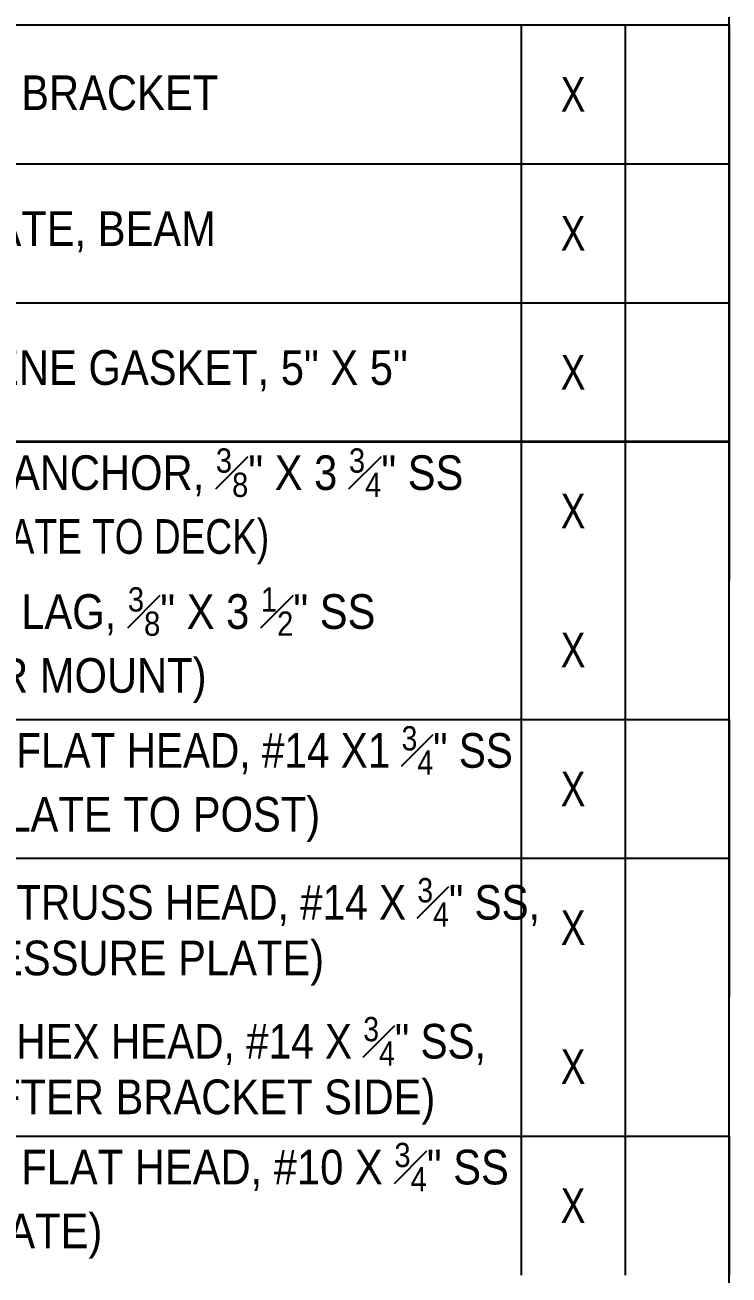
# Model space of a CAD drawing. Header units: inches. Extents: x -333 to 1223, y -450 to 45.
# Drawn here: x -126.8 to -86.1, y -327.2 to -255.1 of the extents above; entities that cross this region are included whole.
import ezdxf
from ezdxf.enums import TextEntityAlignment as Align

# ---------------------------------------------------------------- set-up
doc = ezdxf.new("R2010")
doc.units = ezdxf.units.IN
doc.header["$MEASUREMENT"] = 0
doc.layers.add('NOTES', color=7, linetype='Continuous')
doc.layers.add('PL', color=252, linetype='Continuous')
doc.styles.add('Schedule', font='GOTHIC.TTF', dxfattribs={"width": 0.9})

# ---------------------------------------------------------------- blocks, each defined once
blk = doc.blocks.new('*U285')
blk.add_lwpolyline([(81.27, 0), (9, 0), (9, -72.131), (81.27, -72.131)], close=True)
blk = doc.blocks.new('*U286')
blk.add_lwpolyline([(81.27, 0), (9, 0), (9, -120.218), (81.27, -120.218)], close=True)
blk = doc.blocks.new('38-06-BLOCK-1')
for p, q in [((60.27, 0), (60.27, -8.015)), ((66.27, 0), (66.27, -8.015))]:
    blk.add_line(p, q)
blk.add_lwpolyline([(0, -8.015), (0, 0), (72.27, 0), (72.27, -8.015)])
at = {"layer": 'NOTES', "insert": (21.12, -3.923), "char_height": 2, "width": 39.15042, "attachment_point": 4, "style": 'Schedule'}
blk.add_mtext('\\A1;NEOPRENE GASKET, 5" X 5"', dxfattribs=at)
at = {"layer": 'NOTES', "style": 'Schedule', "width": 0.8}
blk.add_attdef('QTY', text='', height=2, dxfattribs=at).set_placement((63.27, -4.007), align=Align.MIDDLE_CENTER)
blk = doc.blocks.new('16-01-BLOCK-1')
for p, q in [((60.27, 0), (60.27, -8.015)), ((66.27, 0), (66.27, -8.015))]:
    blk.add_line(p, q)
blk.add_lwpolyline([(0, 0), (0, -8.015), (72.27, -8.015), (72.27, 0)])
at = {"layer": 'NOTES', "insert": (21.12, -1.788), "char_height": 2, "width": 39.15042, "attachment_point": 4, "style": 'Schedule'}
blk.add_mtext('\\A1;SCREW, LAG, {\\H0.7x;\\S3#8;}" X 3 {\\H0.7x;\\S1#2;}" SS', dxfattribs=at)
at = {"layer": 'NOTES', "style": 'Schedule', "width": 0.8}
blk.add_attdef('X', text='', height=2, dxfattribs=at).set_placement((63.27, -4.007), align=Align.MIDDLE_CENTER)
blk.add_attdef('DESC.', text='', height=2, dxfattribs=at).set_placement((21.12, -5.471), align=Align.MIDDLE_LEFT)
blk = doc.blocks.new('02-01-BLOCK-1')
for p, q in [((60.27, 0), (60.27, -8.015)), ((66.27, 0), (66.27, -8.015))]:
    blk.add_line(p, q)
blk.add_lwpolyline([(0, -8.015), (0, 0), (72.27, 0), (72.27, -8.015)])
at = {"layer": 'NOTES', "insert": (21.12, -1.788), "char_height": 2, "width": 39.15042, "attachment_point": 4, "style": 'Schedule'}
blk.add_mtext('\\A1;WEDGE ANCHOR, {\\H0.7x;\\S3#8;}" X 3 {\\H0.7x;\\S3#4;}" SS', dxfattribs=at)
at = {"layer": 'NOTES', "style": 'Schedule', "width": 0.8}
blk.add_attdef('QTY', text='', height=2, dxfattribs=at).set_placement((63.27, -4.007), align=Align.MIDDLE_CENTER)
blk.add_attdef('DESC.', text='', height=2, dxfattribs=at).set_placement((21.12, -5.471), align=Align.MIDDLE_LEFT)
blk = doc.blocks.new('16-18-BLOCK-1')
for p, q in [((60.27, 0), (60.27, -8.015)), ((66.27, 0), (66.27, -8.015))]:
    blk.add_line(p, q)
blk.add_lwpolyline([(0, 0), (0, -8.015), (72.27, -8.015), (72.27, 0)])
at = {"layer": 'NOTES', "insert": (21.12, -4.007), "char_height": 2, "width": 39.15042, "attachment_point": 4, "style": 'Schedule'}
blk.add_mtext('\\A1;{\\W0.875;SCREW, HEX HEAD, #14 X \\H0.7x;\\S3#4;\\H1.4286x;" SS,\\PTEK}', dxfattribs=at)
at = {"layer": 'NOTES', "style": 'Schedule', "width": 0.8}
blk.add_attdef('X', text='', height=2, dxfattribs=at).set_placement((63.27, -4.007), align=Align.MIDDLE_CENTER)
at = {"layer": 'NOTES', "style": 'Schedule', "width": 0.9}
blk.add_attdef('DESC.', text='', height=2, dxfattribs=at).set_placement((25.762, -5.749), align=Align.MIDDLE_LEFT)
blk = doc.blocks.new('16-08-BLOCK-1')
for p, q in [((60.27, 0), (60.27, -8.015)), ((66.27, 0), (66.27, -8.015))]:
    blk.add_line(p, q)
blk.add_lwpolyline([(0, -8.015), (0, 0), (72.27, 0), (72.27, -8.015)])
at = {"layer": 'NOTES', "insert": (21.12, -1.788), "char_height": 2, "width": 39.15042, "attachment_point": 4, "style": 'Schedule'}
blk.add_mtext('\\A1;{\\W0.875;SCREW, FLAT HEAD, #14 X1 \\H0.7x;\\S3#4;\\H1.4286x;" SS}', dxfattribs=at)
at = {"layer": 'NOTES', "style": 'Schedule', "width": 0.8}
blk.add_attdef('QTY', text='', height=2, dxfattribs=at).set_placement((63.27, -4.007), align=Align.MIDDLE_CENTER)
at = {"layer": 'NOTES', "style": 'Schedule', "width": 0.9}
blk.add_attdef('DESC.', text='', height=2, dxfattribs=at).set_placement((21.12, -5.471), align=Align.MIDDLE_LEFT)
blk = doc.blocks.new('16-14-BLOCK-1')
for p, q in [((60.27, 0), (60.27, -8.015)), ((66.27, 0), (66.27, -8.015))]:
    blk.add_line(p, q)
blk.add_lwpolyline([(0, -8.015), (0, 0), (72.27, 0), (72.27, -8.015)])
at = {"layer": 'NOTES', "insert": (21.12, -4.007), "char_height": 2, "width": 39.15042, "attachment_point": 4, "style": 'Schedule'}
blk.add_mtext('\\A1;{\\W0.875;SCREW, TRUSS HEAD, #14 X \\H0.7x;\\S3#4;\\H1.4286x;"\\H1x; SS,\\PTEK}', dxfattribs=at)
at = {"layer": 'NOTES', "style": 'Schedule', "width": 0.8}
blk.add_attdef('QTY', text='', height=2, dxfattribs=at).set_placement((63.27, -4.007), align=Align.MIDDLE_CENTER)
at = {"layer": 'NOTES', "style": 'Schedule', "width": 0.9}
blk.add_attdef('DESC.', text='', height=2, dxfattribs=at).set_placement((25.762, -5.749), align=Align.MIDDLE_LEFT)
blk = doc.blocks.new('16-47-BLOCK-1')
for p, q in [((60.27, 0), (60.27, -8.015)), ((66.27, 0), (66.27, -8.015))]:
    blk.add_line(p, q)
blk.add_lwpolyline([(0, -8.015), (0, 0), (72.27, 0), (72.27, -8.015)])
at = {"layer": 'NOTES', "insert": (21.12, -1.788), "char_height": 2, "width": 39.15042, "attachment_point": 4, "style": 'Schedule'}
blk.add_mtext('\\A1;SCREW, FLAT HEAD, #10 X {\\H0.7x;\\S3#4;}" SS', dxfattribs=at)
at = {"layer": 'NOTES', "style": 'Schedule', "width": 0.8}
blk.add_attdef('QTY', text='', height=2, dxfattribs=at).set_placement((63.27, -4.007), align=Align.MIDDLE_CENTER)
at = {"layer": 'NOTES', "style": 'Schedule', "width": 0.9}
blk.add_attdef('DESC.', text='', height=2, dxfattribs=at).set_placement((21.12, -5.471), align=Align.MIDDLE_LEFT)
blk = doc.blocks.new('60-33-BLOCK-1')
for p, q in [((60.27, 0), (60.27, -8.015)), ((66.27, 0), (66.27, -8.015))]:
    blk.add_line(p, q)
blk.add_lwpolyline([(0, -8.015), (0, 0), (72.27, 0), (72.27, -8.015)])
at = {"layer": 'NOTES', "insert": (21.12, -3.923), "char_height": 2, "width": 39.15042, "attachment_point": 4, "style": 'Schedule'}
blk.add_mtext('\\A1;RAFTER BRACKET', dxfattribs=at)
at = {"layer": 'NOTES', "style": 'Schedule', "width": 0.8}
blk.add_attdef('X', text='', height=2, dxfattribs=at).set_placement((63.27, -4.007), align=Align.MIDDLE_CENTER)
blk = doc.blocks.new('60-37-BLOCK-1')
for p, q in [((60.27, 0), (60.27, -8.015)), ((66.27, 0), (66.27, -8.015))]:
    blk.add_line(p, q)
blk.add_lwpolyline([(0, -8.015), (0, 0), (72.27, 0), (72.27, -8.015)])
at = {"layer": 'NOTES', "insert": (21.12, -3.923), "char_height": 2, "width": 39.15042, "attachment_point": 4, "style": 'Schedule'}
blk.add_mtext('\\A1;END PLATE, BEAM', dxfattribs=at)
at = {"layer": 'NOTES', "style": 'Schedule', "width": 0.8}
blk.add_attdef('X', text='', height=2, dxfattribs=at).set_placement((63.27, -4.007), align=Align.MIDDLE_CENTER)

msp = doc.modelspace()

# ---------------------------------------------------------------- block references
at = {"layer": 'PL'}
for name, p in [('*U285', (-167.39494, -206.96827)), ('*U286', (-167.39494, -279.09918))]:
    msp.add_blockref(name, p, dxfattribs=at)
for name, p, values in [('60-33-BLOCK-1', (-158.39494, -255.05554), {'X': 'X'}), ('60-37-BLOCK-1', (-158.39494, -263.07009), {'X': 'X'}), ('38-06-BLOCK-1', (-158.39494, -271.08464), {'QTY': 'X'}), ('02-01-BLOCK-1', (-158.39494, -279.09918), {'QTY': 'X', 'DESC.': '(BASE PLATE TO DECK)'}), ('16-08-BLOCK-1', (-158.39494, -295.12827), {'QTY': 'X', 'DESC.': '(BASE PLATE TO POST)'}), ('16-14-BLOCK-1', (-158.39494, -303.14282), {'QTY': 'X', 'DESC.': '(PRESSURE PLATE)'}), ('16-18-BLOCK-1', (-158.39494, -311.15737), {'X': 'X', 'DESC.': '(RAFTER BRACKET SIDE)'}), ('16-47-BLOCK-1', (-158.39494, -319.17191), {'QTY': 'X', 'DESC.': '(END PLATE)'})]:
    msp.add_blockref(name, p, dxfattribs=at).add_auto_attribs(values)
ref = msp.add_blockref('16-01-BLOCK-1', (-158.39494, -287.11373), dxfattribs=at)
ref.add_attrib('X', 'X', dxfattribs={"layer": 'NOTES', "height": 2, "style": 'Schedule', "width": 0.8}).set_placement((-95.125, -291.121), align=Align.MIDDLE_CENTER)
ref.add_attrib('DESC.', '(LEDGER MOUNT)', dxfattribs={"layer": 'NOTES', "height": 2, "style": 'Schedule', "width": 0.9}).set_placement((-137.27542, -292.58518), align=Align.MIDDLE_LEFT)

doc.saveas('drawing.dxf')
